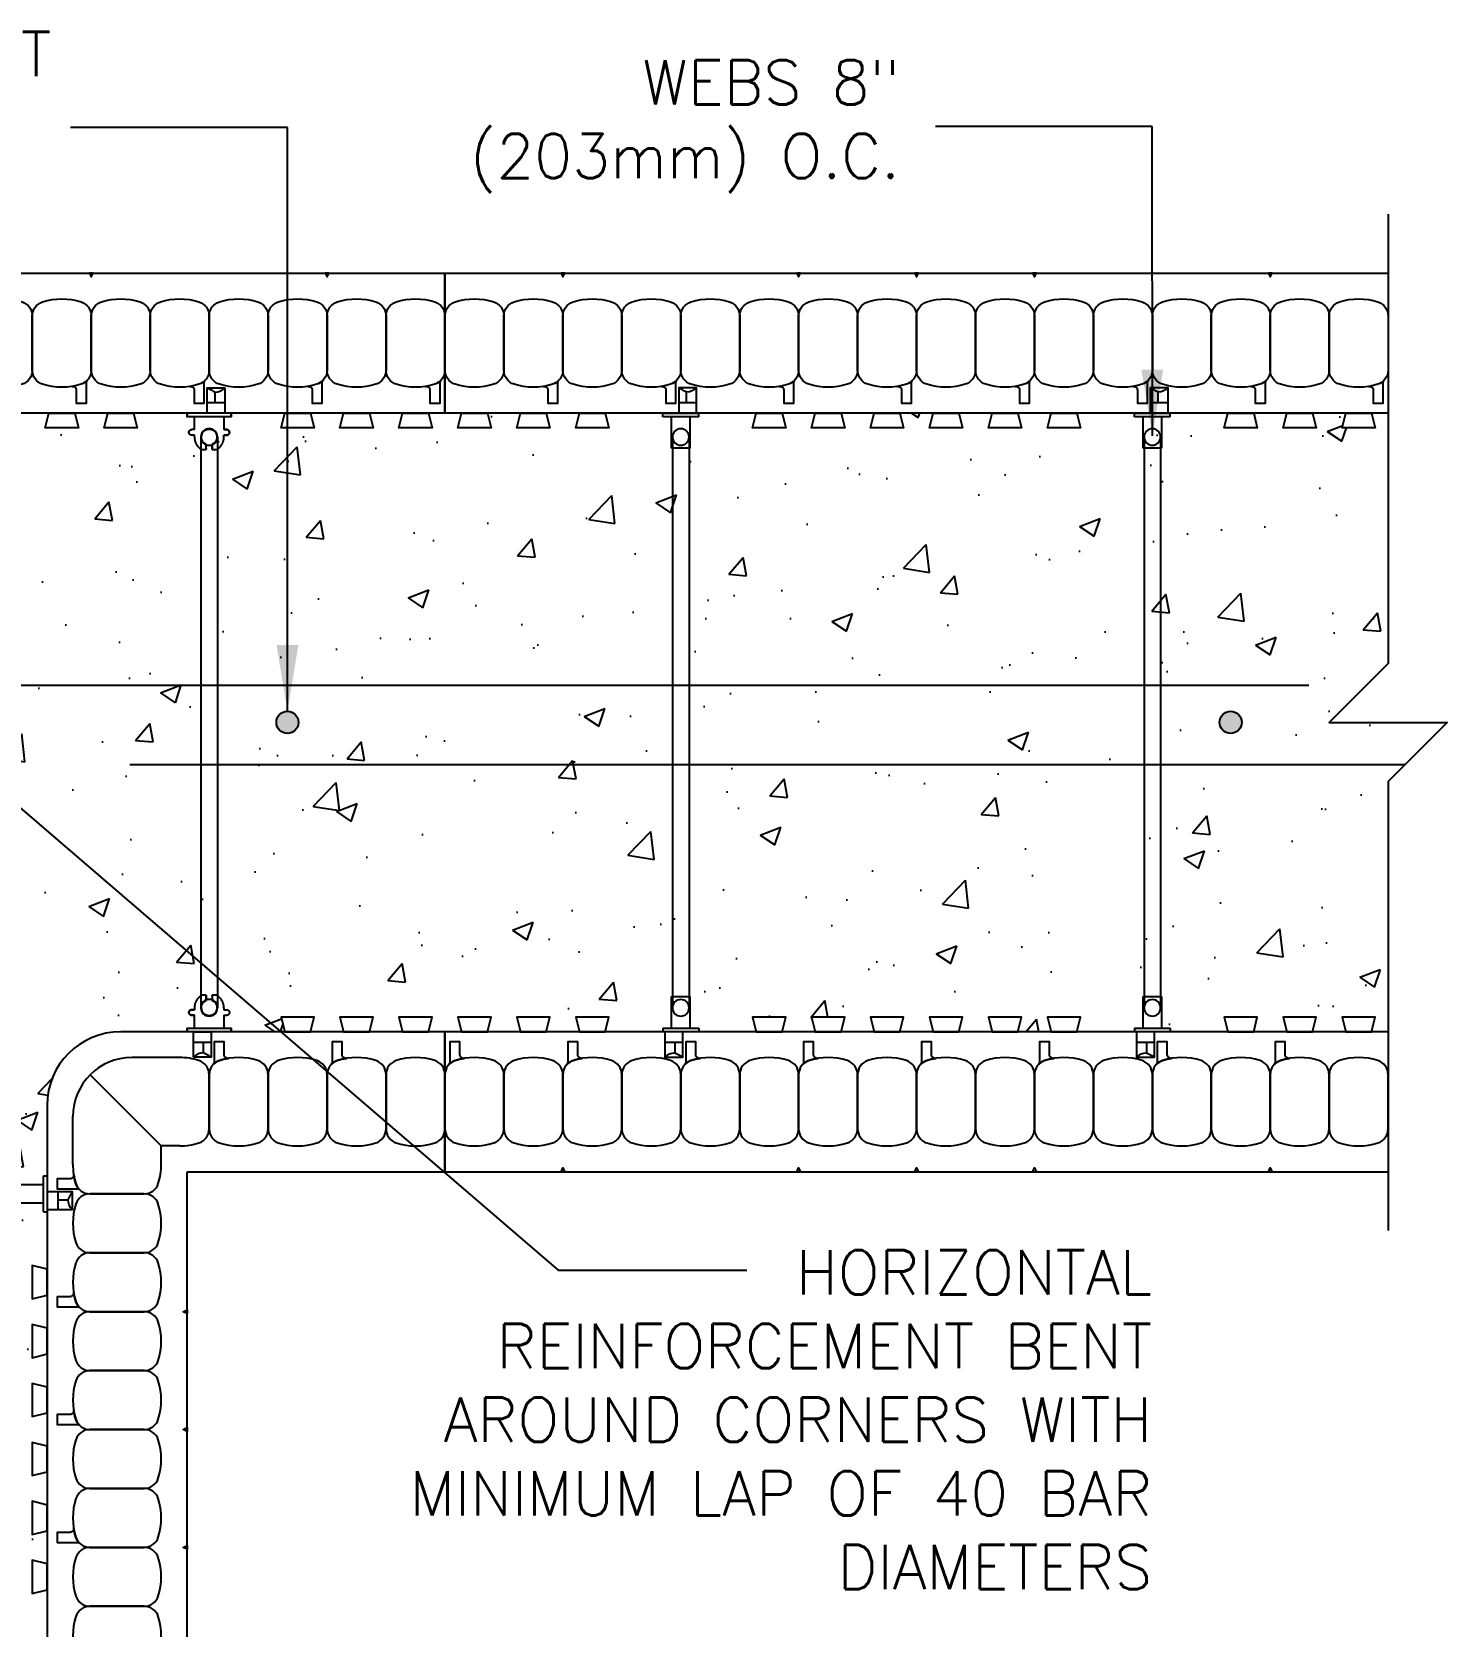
# Model space of a CAD drawing. Header units: inches. Extents: x 176.4 to 214, y 121.7 to 178.9.
# Drawn here: x 190.01 to 214.02, y 151.86 to 178.92 of the extents above; entities that cross this region are included whole.
import ezdxf

# ---------------------------------------------------------------- set-up
doc = ezdxf.new("R2010")
doc.units = ezdxf.units.IN
doc.header["$MEASUREMENT"] = 0
for name, color, linetype in [('HATCH', 12, 'Continuous'), ('line25', 2, 'Continuous'), ('LINE3', 3, 'Continuous'), ('LINE50', 5, 'Continuous'), ('LINE9', 9, 'Continuous'), ('TEXT', 4, 'Continuous')]:
    doc.layers.add(name, color=color, linetype=linetype)
doc.styles.add('DIM', font='romans.shx', dxfattribs={"width": 0.7})
doc.styles.add('ROMANS', font='romans.shx', dxfattribs={"height": 0.75})
doc.dimstyles.new('ext_12', dxfattribs={"dimscale": 12, "dimtxt": 0.09375, "dimasz": 0.09375, "dimexe": 0.09375, "dimexo": 0.0625, "dimgap": 0.0625, "dimtad": 1, "dimdec": 1, "dimzin": 3, "dimdsep": 46, "dimlunit": 4, "dimtxsty": 'DIM', "dimcen": 0.09, "dimdle": 0.09375, "dimclrt": 4, "dimadec": 0, "dimazin": 0, "dimtfac": 1, "dimtdec": 1, "dimtmove": 2, "dimatfit": 3, "dimfxl": 0, "dimfrac": 2, "dimtolj": 1, "dimtzin": 0, "dimarcsym": 0})

# ---------------------------------------------------------------- blocks, each defined once
blk = doc.blocks.new('WEB_CENTRE_TOP_10')
for p, q in [((-0.141, 9.688), (-0.141, 0)), ((0.141, 9.688), (0.141, 0))]:
    blk.add_line(p, q)
for centre in [(0, 9.688), (0, 0)]:
    blk.add_circle(centre, 0.141)
blk = doc.blocks.new('WEB_CENTRE_TOP')
for p, q in [((-0.140625, 9.688), (-0.140625, 0)), ((0.140625, 9.688), (0.140625, 0))]:
    blk.add_line(p, q)
for centre in [(0, 9.688), (0, 0)]:
    blk.add_circle(centre, 0.140625)
blk = doc.blocks.new('FSP')
for p, q in [((-0.156, 0.19, 0.274), (-0.156, -0.344, 0.274)), ((0.156, 0.19, 0.274), (-0.156, 0.19, 0.274)), ((0.156, -0.344, 0.274), (0.156, 0.19, 0.274)), ((0.305, -0.344, 0.274), (-0.305, -0.344, 0.274)), ((-0.305, -0.344, 0.274), (-0.305, -0.406, 0.274)), ((-0.305, -0.406, 0.274), (0.305, -0.406, 0.274)), ((0.305, -0.344, 0.274), (0.305, -0.406, 0.274))]:
    blk.add_line(p, q)
at = {"color": 12}
for p, q in [((-0.035, -0.587), (0.268, -0.587)), ((0.1, -0.587), (0.1, -0.762))]:
    blk.add_line(p, q, dxfattribs=at)
blk.add_lwpolyline([(-0.035, -0.406), (0.268, -0.406), (0.268, -0.837), (-0.035, -0.837)], close=True)
for centre, radius, start, end in [((0.723, -2.047), 1.428, 115.8466, 122.064), ((0.089, -1.011), 0.25, 44.3101, 87.3922)]:
    blk.add_arc(centre, radius, start, end, dxfattribs=at)
blk = doc.blocks.new('FS')
for p, q in [((-0.344, 0.375), (-0.344, -0.375)), ((-0.125, -0.25), (-0.344, -0.25))]:
    blk.add_line(p, q)
at = {"color": 12}
blk.add_line((-0.587, -0.035), (-0.587, 0.268), dxfattribs=at)
blk.add_lwpolyline([(-0.837, 0.268), (-0.406, 0.268), (-0.406, -0.035), (-0.837, -0.035)], close=True)
for centre, radius, start, end in [((-1.011, 0.089), 0.25, 2.6078, 45.6899), ((-2.047, 0.723), 1.428, 327.936, 334.1534)]:
    blk.add_arc(centre, radius, start, end, dxfattribs=at)
for points, degree in [([(-0.399, 0.375), (-0.401, 0.375), (-0.404, 0.375), (-0.406, 0.375)], 3), ([(-0.344, 0.375), (-0.344, 0.375), (-0.355, 0.375), (-0.385, 0.375), (-0.399, 0.375)], 3), ([(-0.125, 0.25), (-0.125, 0.297)], 1), ([(-0.125, 0.297), (-0.125, 0.25)], 1), ([(-0.078, 0.343), (-0.078, 0.343), (-0.079, 0.343), (-0.079, 0.343)], 3), ([(-0.077, 0.343), (-0.077, 0.343), (-0.077, 0.343), (-0.078, 0.343)], 3), ([(-0.031, 0.297), (-0.031, 0.25)], 1), ([(-0.031, 0.25), (-0.031, 0.297)], 1), ([(-0.344, 0.25), (-0.125, 0.25)], 1), ([(0.126, 0.049), (0.115, 0.077), (0.071, 0.128), (-0.027, 0.144), (-0.113, 0.093), (-0.146, 0), (-0.113, -0.093), (-0.027, -0.144), (0.071, -0.128), (0.115, -0.077), (0.126, -0.049)], 3), ([(0, 0.25), (-0.031, 0.25)], 1), ([(0, 0.25), (0, 0.25)], 1), ([(0, 0.25), (0, 0.25)], 1), ([(0, 0.25), (0, 0.25)], 1), ([(0, 0.25), (0, 0.25)], 1), ([(0, 0.25), (0, 0.25)], 1), ([(0, 0.25), (0, 0.25)], 1), ([(0, 0.25), (0, 0.25)], 1), ([(0, 0.25), (0, 0.25)], 1), ([(0, 0.25), (0, 0.25)], 1), ([(0, 0.25), (0, 0.25)], 1), ([(0, 0.25), (0, 0.25)], 1), ([(0.126, 0.049), (0.126, 0.049)], 1), ([(0.126, 0.049), (0.126, 0.049)], 1), ([(0.126, 0.049), (0.126, 0.049)], 1), ([(0.126, 0.049), (0.126, 0.049)], 1), ([(0.198, 0.049), (0.174, 0.049), (0.15, 0.049), (0.126, 0.049)], 3), ([(0.126, 0.049), (0.198, 0.049)], 1), ([(0.213, 0.052), (0.208, 0.05), (0.203, 0.049), (0.198, 0.049)], 3), ([(0.198, 0.049), (0.198, 0.049)], 1), ([(0.198, 0.049), (0.198, 0.049)], 1), ([(0.198, 0.049), (0.198, 0.049)], 1), ([(0.198, 0.049), (0.198, 0.049)], 1), ([(0.198, 0.049), (0.198, 0.049)], 1), ([(0.198, 0.049), (0.198, 0.049)], 1), ([(0.198, 0.049), (0.198, 0.049)], 1), ([(0.198, 0.049), (0.198, 0.049)], 1), ([(0.213, 0.131), (0.213, 0.131)], 1), ([(0.213, 0.131), (0.213, 0.131)], 1), ([(0.213, 0.131), (0.213, 0.131)], 1), ([(0.213, 0.131), (0.213, 0.131)], 1), ([(0.213, 0.052), (0.213, 0.131)], 1), ([(-0.125, -0.25), (-0.125, -0.297)], 1), ([(-0.031, -0.25), (-0.031, -0.297)], 1), ([(0, -0.25), (-0.031, -0.25)], 1), ([(0, -0.25), (0, -0.25)], 1), ([(0, -0.25), (0, -0.25)], 1), ([(0, -0.25), (0, -0.25)], 1), ([(0, -0.25), (0, -0.25)], 1), ([(0, -0.25), (0, -0.25)], 1), ([(0, -0.25), (0, -0.25)], 1), ([(0, -0.25), (0, -0.25)], 1), ([(0, -0.25), (0, -0.25)], 1), ([(0, -0.25), (0, -0.25)], 1), ([(0, -0.25), (0, -0.25)], 1), ([(0, -0.25), (0, -0.25)], 1), ([(0, -0.25), (0, -0.25)], 1), ([(0, -0.25), (0, -0.25)], 1), ([(0, -0.25), (0, -0.25)], 1), ([(0, -0.25), (0, -0.25)], 1), ([(0, -0.25), (0, -0.25)], 1), ([(0, -0.25), (0, -0.25)], 1), ([(0, -0.25), (0, -0.25)], 1), ([(0, -0.25), (0, -0.25)], 1), ([(0, -0.25), (0, -0.25)], 1), ([(0, -0.25), (0, -0.25)], 1), ([(0, -0.25), (0, -0.25)], 1), ([(0, -0.25), (0, -0.25)], 1), ([(0, -0.25), (0, -0.25)], 1), ([(0.126, -0.049), (0.126, -0.049)], 1), ([(0.126, -0.049), (0.126, -0.049)], 1), ([(0.126, -0.049), (0.126, -0.049)], 1), ([(0.126, -0.049), (0.126, -0.049)], 1), ([(0.126, -0.049), (0.126, -0.049)], 1), ([(0.126, -0.049), (0.126, -0.049)], 1), ([(0.126, -0.049), (0.126, -0.049)], 1), ([(0.126, -0.049), (0.126, -0.049)], 1), ([(0.126, -0.049), (0.126, -0.049)], 1), ([(0.126, -0.049), (0.126, -0.049)], 1), ([(0.198, -0.049), (0.126, -0.049)], 1), ([(0.198, -0.049), (0.198, -0.049)], 1), ([(0.198, -0.049), (0.203, -0.049), (0.208, -0.05), (0.213, -0.052)], 3), ([(0.198, -0.049), (0.198, -0.049)], 1), ([(0.198, -0.049), (0.198, -0.049)], 1), ([(0.198, -0.049), (0.198, -0.049)], 1), ([(0.213, -0.131), (0.213, -0.052)], 1), ([(0.213, -0.131), (0.213, -0.131)], 1), ([(0.213, -0.131), (0.213, -0.131)], 1), ([(0.213, -0.131), (0.213, -0.131)], 1), ([(0.213, -0.131), (0.213, -0.131)], 1), ([(-0.406, -0.375), (-0.404, -0.375), (-0.401, -0.375), (-0.399, -0.375)], 3), ([(-0.399, -0.375), (-0.385, -0.375), (-0.355, -0.375), (-0.344, -0.375), (-0.344, -0.375)], 3), ([(-0.079, -0.343), (-0.079, -0.343), (-0.078, -0.343), (-0.078, -0.343)], 3), ([(-0.078, -0.343), (-0.077, -0.343), (-0.077, -0.343), (-0.077, -0.343)], 3)]:
    blk.add_open_spline(points, degree=degree)
for points, weights in [([(-0.406, 0.375), (-0.402, 0.375), (-0.399, 0.375)], [0.950305488115, 0.972587069138, 1]), ([(-0.079, 0.343), (-0.125, 0.343), (-0.125, 0.297)], [1, 0.70710678, 1]), ([(-0.125, 0.297), (-0.125, 0.317), (-0.098, 0.343), (-0.079, 0.343)], [1, 0.85355339, 0.85355339, 1]), ([(-0.031, 0.297), (-0.031, 0.343), (-0.077, 0.343)], [1, 0.70710678, 1]), ([(-0.077, 0.343), (-0.058, 0.343), (-0.031, 0.317), (-0.031, 0.297)], [1, 0.85355339, 0.85355339, 1]), ([(0.213, 0.131), (0.14, 0.25), (0, 0.25)], [0.864651574428, 0.794674169686, 0.958404415195]), ([(0.198, 0.049), (0.206, 0.049), (0.213, 0.052)], [1, 0.89208144177, 0.836150253337]), ([(0, -0.25), (0.14, -0.25), (0.213, -0.131)], [0.958404415409, 0.794674173519, 0.864651571113]), ([(0.213, -0.052), (0.206, -0.049), (0.198, -0.049)], [0.83615024178, 0.892081430621, 1]), ([(-0.399, -0.375), (-0.402, -0.375), (-0.406, -0.375)], [1, 0.972587069138, 0.950305488115]), ([(-0.079, -0.343), (-0.098, -0.343), (-0.125, -0.317), (-0.125, -0.297)], [1, 0.85355339, 0.85355339, 1]), ([(-0.078, -0.343), (-0.079, -0.343), (-0.079, -0.343)], [1, 0.70710678, 1]), ([(-0.031, -0.297), (-0.031, -0.317), (-0.058, -0.343), (-0.077, -0.343)], [1, 0.85355339, 0.85355339, 1])]:
    blk.add_rational_spline(points, weights, degree=2)
for points, weights, knots in [([(-0.399, 0.375), (-0.376, 0.375), (-0.36, 0.375), (-0.344, 0.375), (-0.344, 0.375)], [0.868718859319, 0.861102739573, 1, 0.861102742958, 0.868718858948], [0, 0, 0, 0.5, 0.5, 1, 1, 1]), ([(0.126, -0.049), (0.066, -0.203), (-0.073, -0.113), (-0.249, 0), (-0.073, 0.113), (0.066, 0.203), (0.126, 0.049)], [0.899508922286, 0.599718215298, 1, 0.54226024, 1, 0.599718224335, 0.899508908749], [0, 0, 0, 0.318112, 0.318112, 0.681888, 0.681888, 1, 1, 1]), ([(-0.344, -0.375), (-0.344, -0.375), (-0.36, -0.375), (-0.376, -0.375), (-0.399, -0.375)], [0.868718858569, 0.861102746415, 1, 0.861102734288, 0.868718859898], [0, 0, 0, 0.5, 0.5, 1, 1, 1])]:
    blk.add_rational_spline(points, weights, degree=2, knots=knots)
blk.add_open_spline([(-0.587, 0.1), (-0.762, 0.1)], degree=1, dxfattribs=at)

msp = doc.modelspace()

# ---------------------------------------------------------------- hatches: boundary and pattern name
at = {"layer": 'HATCH'}
h = msp.add_hatch(dxfattribs=at)
h.set_pattern_fill('AR-CONC', color=256, scale=0.5, style=0)
h.set_pattern_definition([(50, (3.179, -34.923), (3.5863, -0.31376), [0.375, -4.125]), (355, (3.179, -34.923), (-0.693757, 3.76096), [0.3, -3.3]), (100.4514, (3.478, -34.949), (2.892547, 3.447198), [0.3187, -3.50571]), (46.1842, (3.179, -33.923), (5.336205, -0.827595), [0.5625, -6.1875]), (96.6356, (3.6237, -33.992), (4.67331, 4.87059), [0.47805, -5.258565]), (351.1842, (3.179, -33.923), (4.67331, 4.87059), [0.45, -4.95]), (21, (3.679, -34.173), (2.984535, -2.013094), [0.375, -4.125]), (326, (3.679, -34.173), (1.216577, 3.62575), [0.3, -3.3]), (71.4514, (3.9278, -34.3408), (4.201113, 1.612652), [0.3187, -3.50571]), (37.5, (3.179, -34.923), (0.060799, 1.664469), [0, -3.26, 0, -3.35, 0, -3.3125]), (7.5, (3.179, -34.923), (1.315348, 1.972059), [0, -1.91, 0, -3.185, 0, -1.2625]), (327.5, (2.064, -34.923), (2.669112, -0.1127744), [0, -1.25, 0, -3.9, 0, -5.175]), (317.5, (1.564, -34.923), (2.91593, 0.500525), [0, -1.625, 0, -2.59, 0, -3.675])])
h.paths.add_polyline_path([(213.021, 172.451), (212.74, 172.451), (212.802, 172.201), (212.24, 172.201), (212.302, 172.451), (211.74, 172.451), (211.802, 172.201), (211.24, 172.201), (211.302, 172.451), (210.74, 172.451), (210.802, 172.201), (210.24, 172.201), (210.302, 172.451), (207.74, 172.451), (207.802, 172.201), (207.24, 172.201), (207.302, 172.451), (206.74, 172.451), (206.802, 172.201), (206.24, 172.201), (206.302, 172.451), (205.74, 172.451), (205.802, 172.201), (205.24, 172.201), (205.302, 172.451), (204.74, 172.451), (204.802, 172.201), (204.24, 172.201), (204.302, 172.451), (203.74, 172.451), (203.802, 172.201), (203.24, 172.201), (203.302, 172.451), (202.74, 172.451), (202.802, 172.201), (202.24, 172.201), (202.302, 172.451), (199.74, 172.451), (199.802, 172.201), (199.24, 172.201), (199.302, 172.451), (198.74, 172.451), (198.802, 172.201), (198.24, 172.201), (198.302, 172.451), (197.74, 172.451), (197.802, 172.201), (197.24, 172.201), (197.302, 172.451), (197.021, 172.451), (196.74, 172.451), (196.802, 172.201), (196.24, 172.201), (196.302, 172.451), (195.74, 172.451), (195.802, 172.201), (195.24, 172.201), (195.302, 172.451), (194.74, 172.451), (194.802, 172.201), (194.24, 172.201), (194.302, 172.451), (191.74, 172.451), (191.802, 172.201), (191.24, 172.201), (191.302, 172.451), (190.74, 172.451), (190.802, 172.201), (190.24, 172.201), (190.302, 172.451), (189.74, 172.451), (189.802, 172.201), (189.24, 172.201), (189.302, 172.451), (188.74, 172.451), (188.802, 172.201), (188.24, 172.201), (188.302, 172.451), (187.74, 172.451), (187.802, 172.201), (187.24, 172.201), (187.302, 172.451), (186.74, 172.451), (186.802, 172.201), (186.24, 172.201), (186.302, 172.451), (183.74, 172.451), (183.802, 172.201), (183.24, 172.201), (183.302, 172.451), (182.74, 172.451), (182.802, 172.201), (182.24, 172.201), (182.302, 172.451), (181.74, 172.451), (181.802, 172.201), (181.24, 172.201), (181.302, 172.451), (180.521, 172.451, 0.414214), (179.771, 171.701), (179.771, 170.92), (180.021, 170.983), (180.021, 170.42), (179.771, 170.483), (179.771, 169.92), (180.021, 169.983), (180.021, 169.42), (179.771, 169.483), (179.771, 168.92), (180.021, 168.983), (180.021, 168.42), (179.771, 168.483), (179.771, 165.92), (180.021, 165.983), (180.021, 165.42), (179.771, 165.483), (179.771, 164.92), (180.021, 164.983), (180.021, 164.42), (179.771, 164.483), (179.771, 163.92), (180.021, 163.983), (180.021, 163.42), (179.771, 163.483), (179.771, 162.92), (180.021, 162.983), (180.021, 162.42), (179.771, 162.483), (179.771, 161.92), (180.021, 161.983), (180.021, 161.42), (179.771, 161.483), (179.771, 160.92), (180.021, 160.983), (180.021, 160.42), (179.771, 160.483), (179.771, 157.92), (180.021, 157.983), (180.021, 157.42), (179.771, 157.483), (179.771, 156.92), (180.021, 156.983), (180.021, 156.42), (179.771, 156.483), (179.771, 155.92), (180.021, 155.983), (180.021, 155.42), (179.771, 155.483), (179.771, 154.92), (180.021, 154.983), (180.021, 154.42), (179.771, 154.483), (179.771, 153.92), (180.021, 153.983), (180.021, 153.42), (179.771, 153.483), (179.771, 152.92), (180.021, 152.983), (180.021, 152.42), (179.771, 152.483), (179.771, 149.92), (180.021, 149.983), (180.021, 149.42), (179.771, 149.483), (179.771, 148.92), (180.021, 148.983), (180.021, 148.42), (179.771, 148.483), (179.771, 147.92), (180.021, 147.983), (180.021, 147.42), (179.771, 147.483), (179.771, 146.92), (180.021, 146.983), (180.021, 146.42), (179.771, 146.483), (179.771, 145.92), (180.021, 145.983), (180.021, 145.42), (179.771, 145.483), (179.771, 144.92), (180.021, 144.983), (180.021, 144.42), (179.771, 144.483), (179.771, 141.92), (180.021, 141.983), (180.021, 141.42), (179.771, 141.483), (179.771, 140.92), (180.021, 140.983), (180.021, 140.42), (179.771, 140.483), (179.771, 139.92), (180.021, 139.983), (180.021, 139.42), (179.771, 139.483), (179.771, 139.201), (179.771, 138.92), (180.021, 138.983), (180.021, 138.42), (179.771, 138.483), (179.771, 137.92), (180.021, 137.983), (180.021, 137.42), (179.771, 137.483), (179.771, 136.92), (180.021, 136.983), (180.021, 136.42), (179.771, 136.483), (179.771, 133.92), (180.021, 133.983), (180.021, 133.42), (179.771, 133.483), (179.771, 132.92), (180.021, 132.983), (180.021, 132.42), (179.771, 132.483), (179.771, 131.92), (180.021, 131.983), (180.021, 131.42), (179.771, 131.483), (179.771, 131.201), (190.271, 131.201), (190.271, 131.483), (190.021, 131.42), (190.021, 131.983), (190.271, 131.92), (190.271, 132.483), (190.021, 132.42), (190.021, 132.983), (190.271, 132.92), (190.271, 133.483), (190.021, 133.42), (190.021, 133.983), (190.271, 133.92), (190.271, 136.483), (190.021, 136.42), (190.021, 136.983), (190.271, 136.92), (190.271, 137.483), (190.021, 137.42), (190.021, 137.983), (190.271, 137.92), (190.271, 138.483), (190.021, 138.42), (190.021, 138.983), (190.271, 138.92), (190.271, 139.201), (190.271, 139.483), (190.021, 139.42), (190.021, 139.983), (190.271, 139.92), (190.271, 140.483), (190.021, 140.42), (190.021, 140.983), (190.271, 140.92), (190.271, 141.483), (190.021, 141.42), (190.021, 141.983), (190.271, 141.92), (190.271, 144.483), (190.021, 144.42), (190.021, 144.983), (190.271, 144.92), (190.271, 145.483), (190.021, 145.42), (190.021, 145.983), (190.271, 145.92), (190.271, 146.483), (190.021, 146.42), (190.021, 146.983), (190.271, 146.92), (190.271, 147.483), (190.021, 147.42), (190.021, 147.983), (190.271, 147.92), (190.271, 148.483), (190.021, 148.42), (190.021, 148.983), (190.271, 148.92), (190.271, 149.483), (190.021, 149.42), (190.021, 149.983), (190.271, 149.92), (190.271, 152.483), (190.021, 152.42), (190.021, 152.983), (190.271, 152.92), (190.271, 153.483), (190.021, 153.42), (190.021, 153.983), (190.271, 153.92), (190.271, 154.483), (190.021, 154.42), (190.021, 154.983), (190.271, 154.92), (190.271, 155.483), (190.021, 155.42), (190.021, 155.983), (190.271, 155.92), (190.271, 156.483), (190.021, 156.42), (190.021, 156.983), (190.271, 156.92), (190.271, 157.483), (190.021, 157.42), (190.021, 157.983), (190.271, 157.92), (190.271, 160.701, -0.414214), (191.521, 161.951), (194.302, 161.951), (194.24, 162.201), (194.802, 162.201), (194.74, 161.951), (195.302, 161.951), (195.24, 162.201), (195.802, 162.201), (195.74, 161.951), (196.302, 161.951), (196.24, 162.201), (196.802, 162.201), (196.74, 161.951), (197.021, 161.951), (197.302, 161.951), (197.24, 162.201), (197.802, 162.201), (197.74, 161.951), (198.302, 161.951), (198.24, 162.201), (198.802, 162.201), (198.74, 161.951), (199.302, 161.951), (199.24, 162.201), (199.802, 162.201), (199.74, 161.951), (202.302, 161.951), (202.24, 162.201), (202.802, 162.201), (202.74, 161.951), (203.302, 161.951), (203.24, 162.201), (203.802, 162.201), (203.74, 161.951), (204.302, 161.951), (204.24, 162.201), (204.802, 162.201), (204.74, 161.951), (205.302, 161.951), (205.24, 162.201), (205.802, 162.201), (205.74, 161.951), (206.302, 161.951), (206.24, 162.201), (206.802, 162.201), (206.74, 161.951), (207.302, 161.951), (207.24, 162.201), (207.802, 162.201), (207.74, 161.951), (210.302, 161.951), (210.24, 162.201), (210.802, 162.201), (210.74, 161.951), (211.302, 161.951), (211.24, 162.201), (211.802, 162.201), (211.74, 161.951), (212.302, 161.951), (212.24, 162.201), (212.802, 162.201), (212.74, 161.951), (213.021, 161.951)])
at = {"layer": 'LINE3'}
for points in [[(194.537, 167.202, 1), (194.162, 167.202, 1)], [(210.537, 167.202, 1), (210.162, 167.202, 1)]]:
    msp.add_hatch(color=256, dxfattribs=at).paths.add_polyline_path(points)

# ---------------------------------------------------------------- linework, layer by layer
at = {"layer": 'line25'}
for p, q in [((197.021, 172.451), (180.521, 172.451)), ((213.021, 172.451), (197.021, 172.451)), ((197.021, 161.951), (191.521, 161.951)), ((213.021, 161.951), (197.021, 161.951)), ((190.271, 160.701), (190.271, 139.201))]:
    msp.add_line(p, q, dxfattribs=at)
for points in [[(190.74, 172.451), (190.802, 172.201), (190.24, 172.201), (190.302, 172.451)], [(191.74, 172.451), (191.802, 172.201), (191.24, 172.201), (191.302, 172.451)], [(194.74, 172.451), (194.802, 172.201), (194.24, 172.201), (194.302, 172.451)], [(195.74, 172.451), (195.802, 172.201), (195.24, 172.201), (195.302, 172.451)], [(196.74, 172.451), (196.802, 172.201), (196.24, 172.201), (196.302, 172.451)], [(197.74, 172.451), (197.802, 172.201), (197.24, 172.201), (197.302, 172.451)], [(198.74, 172.451), (198.802, 172.201), (198.24, 172.201), (198.302, 172.451)], [(199.74, 172.451), (199.802, 172.201), (199.24, 172.201), (199.302, 172.451)], [(202.74, 172.451), (202.802, 172.201), (202.24, 172.201), (202.302, 172.451)], [(203.74, 172.451), (203.802, 172.201), (203.24, 172.201), (203.302, 172.451)], [(204.74, 172.451), (204.802, 172.201), (204.24, 172.201), (204.302, 172.451)], [(205.74, 172.451), (205.802, 172.201), (205.24, 172.201), (205.302, 172.451)], [(206.74, 172.451), (206.802, 172.201), (206.24, 172.201), (206.302, 172.451)], [(207.74, 172.451), (207.802, 172.201), (207.24, 172.201), (207.302, 172.451)], [(210.74, 172.451), (210.802, 172.201), (210.24, 172.201), (210.302, 172.451)], [(211.74, 172.451), (211.802, 172.201), (211.24, 172.201), (211.302, 172.451)], [(212.74, 172.451), (212.802, 172.201), (212.24, 172.201), (212.302, 172.451)], [(194.74, 161.951), (194.802, 162.201), (194.24, 162.201), (194.302, 161.951)], [(195.74, 161.951), (195.802, 162.201), (195.24, 162.201), (195.302, 161.951)], [(196.74, 161.951), (196.802, 162.201), (196.24, 162.201), (196.302, 161.951)], [(197.74, 161.951), (197.802, 162.201), (197.24, 162.201), (197.302, 161.951)], [(198.74, 161.951), (198.802, 162.201), (198.24, 162.201), (198.302, 161.951)], [(199.74, 161.951), (199.802, 162.201), (199.24, 162.201), (199.302, 161.951)], [(202.74, 161.951), (202.802, 162.201), (202.24, 162.201), (202.302, 161.951)], [(203.74, 161.951), (203.802, 162.201), (203.24, 162.201), (203.302, 161.951)], [(204.74, 161.951), (204.802, 162.201), (204.24, 162.201), (204.302, 161.951)], [(205.74, 161.951), (205.802, 162.201), (205.24, 162.201), (205.302, 161.951)], [(206.74, 161.951), (206.802, 162.201), (206.24, 162.201), (206.302, 161.951)], [(207.74, 161.951), (207.802, 162.201), (207.24, 162.201), (207.302, 161.951)], [(210.74, 161.951), (210.802, 162.201), (210.24, 162.201), (210.302, 161.951)], [(211.74, 161.951), (211.802, 162.201), (211.24, 162.201), (211.302, 161.951)], [(212.74, 161.951), (212.802, 162.201), (212.24, 162.201), (212.302, 161.951)], [(190.271, 157.92), (190.021, 157.983), (190.021, 157.42), (190.271, 157.483)], [(190.271, 156.92), (190.021, 156.983), (190.021, 156.42), (190.271, 156.483)], [(190.271, 155.92), (190.021, 155.983), (190.021, 155.42), (190.271, 155.483)], [(190.271, 154.92), (190.021, 154.983), (190.021, 154.42), (190.271, 154.483)], [(190.271, 153.92), (190.021, 153.983), (190.021, 153.42), (190.271, 153.483)], [(190.271, 152.92), (190.021, 152.983), (190.021, 152.42), (190.271, 152.483)]]:
    msp.add_lwpolyline(points, close=True, dxfattribs=at)
msp.add_arc((191.521, 160.701), 1.25, 90, 180, dxfattribs=at)
at = {"layer": 'LINE3'}
msp.add_line((213.303, 166.484), (191.673, 166.484), dxfattribs=at)
msp.add_lwpolyline([(211.673, 167.826), (187.398, 167.826, 0.414214), (184.398, 164.826), (184.398, 139.576)], format="xyb", dxfattribs=at)
for centre in [(194.349, 167.202), (210.349, 167.202)]:
    msp.add_circle(centre, 0.188, dxfattribs=at)
at = {"layer": 'LINE50'}
for p, q in [((177.396, 174.826), (197.021, 174.826)), ((197.021, 174.826), (197.021, 172.451)), ((197.021, 172.451), (197.021, 174.826)), ((197.021, 174.826), (213.021, 174.826)), ((197.021, 159.576), (197.021, 161.951)), ((197.021, 161.951), (197.021, 159.576)), ((192.646, 159.576), (197.021, 159.576)), ((192.646, 139.201), (192.646, 159.576)), ((197.021, 159.576), (213.021, 159.576))]:
    msp.add_line(p, q, dxfattribs=at)
at = {"layer": 'LINE9'}
for p, q in [((192.521, 161.514), (191.709, 161.514)), ((192.209, 160.014), (191.002, 161.221)), ((190.709, 159.701), (190.709, 160.514)), ((192.209, 159.701), (192.209, 160.014)), ((192.521, 160.014), (192.209, 160.014))]:
    msp.add_line(p, q, dxfattribs=at)
msp.add_lwpolyline([(213.021, 175.826), (213.021, 168.201), (212.021, 167.201), (214.021, 167.201), (213.021, 166.201), (213.021, 158.576)], dxfattribs=at)
for points in [[(190.99, 174.826), (191.021, 174.762), (191.053, 174.826)], [(194.99, 174.826), (195.021, 174.762), (195.053, 174.826)], [(198.99, 174.826), (199.021, 174.762), (199.053, 174.826)], [(202.99, 174.826), (203.021, 174.762), (203.053, 174.826)], [(204.99, 174.826), (205.021, 174.762), (205.053, 174.826)], [(206.99, 174.826), (207.021, 174.762), (207.053, 174.826)], [(210.99, 174.826), (211.021, 174.762), (211.053, 174.826)], [(198.99, 159.576), (199.021, 159.641), (199.053, 159.576)], [(202.99, 159.576), (203.021, 159.641), (203.053, 159.576)], [(204.99, 159.576), (205.021, 159.641), (205.053, 159.576)], [(206.99, 159.576), (207.021, 159.641), (207.053, 159.576)], [(210.99, 159.576), (211.021, 159.641), (211.053, 159.576)], [(192.646, 157.17), (192.582, 157.201), (192.646, 157.233)], [(192.646, 155.17), (192.582, 155.201), (192.646, 155.233)], [(192.646, 153.17), (192.582, 153.201), (192.646, 153.233)]]:
    msp.add_lwpolyline(points, close=True, dxfattribs=at)
for points in [[(189.848, 172.94, -0.157671), (189.194, 172.94, -0.325305), (189.021, 173.178), (189.021, 174.099, -0.325305), (189.194, 174.337, -0.157671), (189.848, 174.337, -0.325305), (190.021, 174.099), (190.021, 173.178, -0.325305)], [(190.848, 172.94, -0.157671), (190.194, 172.94, -0.325305), (190.021, 173.178), (190.021, 174.099, -0.325305), (190.194, 174.337, -0.157671), (190.848, 174.337, -0.325305), (191.021, 174.099), (191.021, 173.178, -0.325305)], [(191.848, 172.94, -0.157671), (191.194, 172.94, -0.325305), (191.021, 173.178), (191.021, 174.099, -0.325305), (191.194, 174.337, -0.157671), (191.848, 174.337, -0.325305), (192.021, 174.099), (192.021, 173.178, -0.325305)], [(192.848, 172.94, -0.157671), (192.194, 172.94, -0.325305), (192.021, 173.178), (192.021, 174.099, -0.325305), (192.194, 174.337, -0.157671), (192.848, 174.337, -0.325305), (193.021, 174.099), (193.021, 173.178, -0.325305)], [(193.848, 172.94, -0.157671), (193.194, 172.94, -0.325305), (193.021, 173.178), (193.021, 174.099, -0.325305), (193.194, 174.337, -0.157671), (193.848, 174.337, -0.325305), (194.021, 174.099), (194.021, 173.178, -0.325305)], [(194.848, 172.94, -0.157671), (194.194, 172.94, -0.325305), (194.021, 173.178), (194.021, 174.099, -0.325305), (194.194, 174.337, -0.157671), (194.848, 174.337, -0.325305), (195.021, 174.099), (195.021, 173.178, -0.325305)], [(195.848, 172.94, -0.157671), (195.194, 172.94, -0.325305), (195.021, 173.178), (195.021, 174.099, -0.325305), (195.194, 174.337, -0.157671), (195.848, 174.337, -0.325305), (196.021, 174.099), (196.021, 173.178, -0.325305)], [(196.848, 172.94, -0.157671), (196.194, 172.94, -0.325305), (196.021, 173.178), (196.021, 174.099, -0.325305), (196.194, 174.337, -0.157671), (196.848, 174.337, -0.325305), (197.021, 174.099), (197.021, 173.178, -0.325305)], [(197.848, 172.94, -0.157671), (197.194, 172.94, -0.325305), (197.021, 173.178), (197.021, 174.099, -0.325305), (197.194, 174.337, -0.157671), (197.848, 174.337, -0.325305), (198.021, 174.099), (198.021, 173.178, -0.325305)], [(198.848, 172.94, -0.157671), (198.194, 172.94, -0.325305), (198.021, 173.178), (198.021, 174.099, -0.325305), (198.194, 174.337, -0.157671), (198.848, 174.337, -0.325305), (199.021, 174.099), (199.021, 173.178, -0.325305)], [(199.848, 172.94, -0.157671), (199.194, 172.94, -0.325305), (199.021, 173.178), (199.021, 174.099, -0.325305), (199.194, 174.337, -0.157671), (199.848, 174.337, -0.325305), (200.021, 174.099), (200.021, 173.178, -0.325305)], [(200.848, 172.94, -0.157671), (200.194, 172.94, -0.325305), (200.021, 173.178), (200.021, 174.099, -0.325305), (200.194, 174.337, -0.157671), (200.848, 174.337, -0.325305), (201.021, 174.099), (201.021, 173.178, -0.325305)], [(201.848, 172.94, -0.157671), (201.194, 172.94, -0.325305), (201.021, 173.178), (201.021, 174.099, -0.325305), (201.194, 174.337, -0.157671), (201.848, 174.337, -0.325305), (202.021, 174.099), (202.021, 173.178, -0.325305)], [(202.848, 172.94, -0.157671), (202.194, 172.94, -0.325305), (202.021, 173.178), (202.021, 174.099, -0.325305), (202.194, 174.337, -0.157671), (202.848, 174.337, -0.325305), (203.021, 174.099), (203.021, 173.178, -0.325305)], [(203.848, 172.94, -0.157671), (203.194, 172.94, -0.325305), (203.021, 173.178), (203.021, 174.099, -0.325305), (203.194, 174.337, -0.157671), (203.848, 174.337, -0.325305), (204.021, 174.099), (204.021, 173.178, -0.325305)], [(204.848, 172.94, -0.157671), (204.194, 172.94, -0.325305), (204.021, 173.178), (204.021, 174.099, -0.325305), (204.194, 174.337, -0.157671), (204.848, 174.337, -0.325305), (205.021, 174.099), (205.021, 173.178, -0.325305)], [(205.848, 172.94, -0.157671), (205.194, 172.94, -0.325305), (205.021, 173.178), (205.021, 174.099, -0.325305), (205.194, 174.337, -0.157671), (205.848, 174.337, -0.325305), (206.021, 174.099), (206.021, 173.178, -0.325305)], [(206.848, 172.94, -0.157671), (206.194, 172.94, -0.325305), (206.021, 173.178), (206.021, 174.099, -0.325305), (206.194, 174.337, -0.157671), (206.848, 174.337, -0.325305), (207.021, 174.099), (207.021, 173.178, -0.325305)], [(207.848, 172.94, -0.157671), (207.194, 172.94, -0.325305), (207.021, 173.178), (207.021, 174.099, -0.325305), (207.194, 174.337, -0.157671), (207.848, 174.337, -0.325305), (208.021, 174.099), (208.021, 173.178, -0.325305)], [(208.848, 172.94, -0.157671), (208.194, 172.94, -0.325305), (208.021, 173.178), (208.021, 174.099, -0.325305), (208.194, 174.337, -0.157671), (208.848, 174.337, -0.325305), (209.021, 174.099), (209.021, 173.178, -0.325305)], [(209.848, 172.94, -0.157671), (209.194, 172.94, -0.325305), (209.021, 173.178), (209.021, 174.099, -0.325305), (209.194, 174.337, -0.157671), (209.848, 174.337, -0.325305), (210.021, 174.099), (210.021, 173.178, -0.325305)], [(210.848, 172.94, -0.157671), (210.194, 172.94, -0.325305), (210.021, 173.178), (210.021, 174.099, -0.325305), (210.194, 174.337, -0.157671), (210.848, 174.337, -0.325305), (211.021, 174.099), (211.021, 173.178, -0.325305)], [(211.848, 172.94, -0.157671), (211.194, 172.94, -0.325305), (211.021, 173.178), (211.021, 174.099, -0.325305), (211.194, 174.337, -0.157671), (211.848, 174.337, -0.325305), (212.021, 174.099), (212.021, 173.178, -0.325305)], [(212.848, 172.94, -0.157671), (212.194, 172.94, -0.325305), (212.021, 173.178), (212.021, 174.099, -0.325305), (212.194, 174.337, -0.157671), (212.848, 174.337, -0.325305), (213.021, 174.099), (213.021, 173.178, -0.325305)], [(190.848, 172.94, -0.037267), (190.695, 172.903, -0.463036), (190.767, 172.841), (190.767, 172.62), (190.938, 172.62), (190.938, 172.966, -0.189002), (190.955, 173.008, -0.128407)], [(192.848, 172.94, -0.037267), (192.695, 172.903, -0.463036), (192.767, 172.841), (192.767, 172.62), (192.938, 172.62), (192.938, 172.966, -0.189002), (192.955, 173.008, -0.128407)], [(194.848, 172.94, -0.037267), (194.695, 172.903, -0.463036), (194.767, 172.841), (194.767, 172.62), (194.938, 172.62), (194.938, 172.966, -0.189002), (194.955, 173.008, -0.128407)], [(196.848, 172.94, -0.037267), (196.695, 172.903, -0.463036), (196.767, 172.841), (196.767, 172.62), (196.938, 172.62), (196.938, 172.966, -0.189002), (196.955, 173.008, -0.128407)], [(198.848, 172.94, -0.037267), (198.695, 172.903, -0.463036), (198.767, 172.841), (198.767, 172.62), (198.938, 172.62), (198.938, 172.966, -0.189002), (198.955, 173.008, -0.128407)], [(200.848, 172.94, -0.037267), (200.695, 172.903, -0.463036), (200.767, 172.841), (200.767, 172.62), (200.938, 172.62), (200.938, 172.966, -0.189002), (200.955, 173.008, -0.128407)], [(202.848, 172.94, -0.037267), (202.695, 172.903, -0.463036), (202.767, 172.841), (202.767, 172.62), (202.938, 172.62), (202.938, 172.966, -0.189002), (202.955, 173.008, -0.128407)], [(204.848, 172.94, -0.037267), (204.695, 172.903, -0.463036), (204.767, 172.841), (204.767, 172.62), (204.938, 172.62), (204.938, 172.966, -0.189002), (204.955, 173.008, -0.128407)], [(206.848, 172.94, -0.037267), (206.695, 172.903, -0.463036), (206.767, 172.841), (206.767, 172.62), (206.938, 172.62), (206.938, 172.966, -0.189002), (206.955, 173.008, -0.128407)], [(208.848, 172.94, -0.037267), (208.695, 172.903, -0.463036), (208.767, 172.841), (208.767, 172.62), (208.938, 172.62), (208.938, 172.966, -0.189002), (208.955, 173.008, -0.128407)], [(210.848, 172.94, -0.037267), (210.695, 172.903, -0.463036), (210.767, 172.841), (210.767, 172.62), (210.938, 172.62), (210.938, 172.966, -0.189002), (210.955, 173.008, -0.128407)], [(212.848, 172.94, -0.037267), (212.695, 172.903, -0.463036), (212.767, 172.841), (212.767, 172.62), (212.938, 172.62), (212.938, 172.966, -0.189002), (212.955, 173.008, -0.128407)], [(193.194, 161.462, -0.037267), (193.348, 161.5, -0.463036), (193.275, 161.561), (193.275, 161.783), (193.105, 161.783), (193.105, 161.437, -0.189002), (193.088, 161.394, -0.128407)], [(195.194, 161.462, -0.037267), (195.348, 161.5, -0.463036), (195.275, 161.561), (195.275, 161.783), (195.105, 161.783), (195.105, 161.437, -0.189002), (195.088, 161.394, -0.128407)], [(197.194, 161.462, -0.037267), (197.348, 161.5, -0.463036), (197.275, 161.561), (197.275, 161.783), (197.105, 161.783), (197.105, 161.437, -0.189002), (197.088, 161.394, -0.128407)], [(199.194, 161.462, -0.037267), (199.348, 161.5, -0.463036), (199.275, 161.561), (199.275, 161.783), (199.105, 161.783), (199.105, 161.437, -0.189002), (199.088, 161.394, -0.128407)], [(201.194, 161.462, -0.037267), (201.348, 161.5, -0.463036), (201.275, 161.561), (201.275, 161.783), (201.105, 161.783), (201.105, 161.437, -0.189002), (201.088, 161.394, -0.128407)], [(203.194, 161.462, -0.037267), (203.348, 161.5, -0.463036), (203.275, 161.561), (203.275, 161.783), (203.105, 161.783), (203.105, 161.437, -0.189002), (203.088, 161.394, -0.128407)], [(205.194, 161.462, -0.037267), (205.348, 161.5, -0.463036), (205.275, 161.561), (205.275, 161.783), (205.105, 161.783), (205.105, 161.437, -0.189002), (205.088, 161.394, -0.128407)], [(207.194, 161.462, -0.037267), (207.348, 161.5, -0.463036), (207.275, 161.561), (207.275, 161.783), (207.105, 161.783), (207.105, 161.437, -0.189002), (207.088, 161.394, -0.128407)], [(209.194, 161.462, -0.037267), (209.348, 161.5, -0.463036), (209.275, 161.561), (209.275, 161.783), (209.105, 161.783), (209.105, 161.437, -0.189002), (209.088, 161.394, -0.128407)], [(211.194, 161.462, -0.037267), (211.348, 161.5, -0.463036), (211.275, 161.561), (211.275, 161.783), (211.105, 161.783), (211.105, 161.437, -0.189002), (211.088, 161.394, -0.128407)], [(193.848, 161.462, 0.157671), (193.194, 161.462, 0.325305), (193.021, 161.224), (193.021, 160.303, 0.325305), (193.194, 160.065, 0.157671), (193.848, 160.065, 0.325305), (194.021, 160.303), (194.021, 161.224, 0.325305)], [(194.848, 161.462, 0.157671), (194.194, 161.462, 0.325305), (194.021, 161.224), (194.021, 160.303, 0.325305), (194.194, 160.065, 0.157671), (194.848, 160.065, 0.325305), (195.021, 160.303), (195.021, 161.224, 0.325305)], [(195.848, 161.462, 0.157671), (195.194, 161.462, 0.325305), (195.021, 161.224), (195.021, 160.303, 0.325305), (195.194, 160.065, 0.157671), (195.848, 160.065, 0.325305), (196.021, 160.303), (196.021, 161.224, 0.325305)], [(196.848, 161.462, 0.157671), (196.194, 161.462, 0.325305), (196.021, 161.224), (196.021, 160.303, 0.325305), (196.194, 160.065, 0.157671), (196.848, 160.065, 0.325305), (197.021, 160.303), (197.021, 161.224, 0.325305)], [(197.848, 161.462, 0.157671), (197.194, 161.462, 0.325305), (197.021, 161.224), (197.021, 160.303, 0.325305), (197.194, 160.065, 0.157671), (197.848, 160.065, 0.325305), (198.021, 160.303), (198.021, 161.224, 0.325305)], [(198.848, 161.462, 0.157671), (198.194, 161.462, 0.325305), (198.021, 161.224), (198.021, 160.303, 0.325305), (198.194, 160.065, 0.157671), (198.848, 160.065, 0.325305), (199.021, 160.303), (199.021, 161.224, 0.325305)], [(199.848, 161.462, 0.157671), (199.194, 161.462, 0.325305), (199.021, 161.224), (199.021, 160.303, 0.325305), (199.194, 160.065, 0.157671), (199.848, 160.065, 0.325305), (200.021, 160.303), (200.021, 161.224, 0.325305)], [(200.848, 161.462, 0.157671), (200.194, 161.462, 0.325305), (200.021, 161.224), (200.021, 160.303, 0.325305), (200.194, 160.065, 0.157671), (200.848, 160.065, 0.325305), (201.021, 160.303), (201.021, 161.224, 0.325305)], [(201.848, 161.462, 0.157671), (201.194, 161.462, 0.325305), (201.021, 161.224), (201.021, 160.303, 0.325305), (201.194, 160.065, 0.157671), (201.848, 160.065, 0.325305), (202.021, 160.303), (202.021, 161.224, 0.325305)], [(202.848, 161.462, 0.157671), (202.194, 161.462, 0.325305), (202.021, 161.224), (202.021, 160.303, 0.325305), (202.194, 160.065, 0.157671), (202.848, 160.065, 0.325305), (203.021, 160.303), (203.021, 161.224, 0.325305)], [(203.848, 161.462, 0.157671), (203.194, 161.462, 0.325305), (203.021, 161.224), (203.021, 160.303, 0.325305), (203.194, 160.065, 0.157671), (203.848, 160.065, 0.325305), (204.021, 160.303), (204.021, 161.224, 0.325305)], [(204.848, 161.462, 0.157671), (204.194, 161.462, 0.325305), (204.021, 161.224), (204.021, 160.303, 0.325305), (204.194, 160.065, 0.157671), (204.848, 160.065, 0.325305), (205.021, 160.303), (205.021, 161.224, 0.325305)], [(205.848, 161.462, 0.157671), (205.194, 161.462, 0.325305), (205.021, 161.224), (205.021, 160.303, 0.325305), (205.194, 160.065, 0.157671), (205.848, 160.065, 0.325305), (206.021, 160.303), (206.021, 161.224, 0.325305)], [(206.848, 161.462, 0.157671), (206.194, 161.462, 0.325305), (206.021, 161.224), (206.021, 160.303, 0.325305), (206.194, 160.065, 0.157671), (206.848, 160.065, 0.325305), (207.021, 160.303), (207.021, 161.224, 0.325305)], [(207.848, 161.462, 0.157671), (207.194, 161.462, 0.325305), (207.021, 161.224), (207.021, 160.303, 0.325305), (207.194, 160.065, 0.157671), (207.848, 160.065, 0.325305), (208.021, 160.303), (208.021, 161.224, 0.325305)], [(208.848, 161.462, 0.157671), (208.194, 161.462, 0.325305), (208.021, 161.224), (208.021, 160.303, 0.325305), (208.194, 160.065, 0.157671), (208.848, 160.065, 0.325305), (209.021, 160.303), (209.021, 161.224, 0.325305)], [(209.848, 161.462, 0.157671), (209.194, 161.462, 0.325305), (209.021, 161.224), (209.021, 160.303, 0.325305), (209.194, 160.065, 0.157671), (209.848, 160.065, 0.325305), (210.021, 160.303), (210.021, 161.224, 0.325305)], [(210.848, 161.462, 0.157671), (210.194, 161.462, 0.325305), (210.021, 161.224), (210.021, 160.303, 0.325305), (210.194, 160.065, 0.157671), (210.848, 160.065, 0.325305), (211.021, 160.303), (211.021, 161.224, 0.325305)], [(211.848, 161.462, 0.157671), (211.194, 161.462, 0.325305), (211.021, 161.224), (211.021, 160.303, 0.325305), (211.194, 160.065, 0.157671), (211.848, 160.065, 0.325305), (212.021, 160.303), (212.021, 161.224, 0.325305)], [(212.848, 161.462, 0.157671), (212.194, 161.462, 0.325305), (212.021, 161.224), (212.021, 160.303, 0.325305), (212.194, 160.065, 0.157671), (212.848, 160.065, 0.325305), (213.021, 160.303), (213.021, 161.224, 0.325305)], [(190.76, 159.374, -0.037267), (190.723, 159.528, -0.463036), (190.661, 159.455), (190.44, 159.455), (190.44, 159.285), (190.786, 159.285, -0.189002), (190.828, 159.268, -0.128407)], [(190.76, 159.028, 0.157671), (190.76, 158.374, 0.325305), (190.998, 158.201), (191.919, 158.201, 0.325305), (192.157, 158.374, 0.157671), (192.157, 159.028, 0.325305), (191.919, 159.201), (190.998, 159.201, 0.325305)], [(190.76, 158.028, 0.157671), (190.76, 157.374, 0.325305), (190.998, 157.201), (191.919, 157.201, 0.325305), (192.157, 157.374, 0.157671), (192.157, 158.028, 0.325305), (191.919, 158.201), (190.998, 158.201, 0.325305)], [(190.76, 157.374, -0.037267), (190.723, 157.528, -0.463036), (190.661, 157.455), (190.44, 157.455), (190.44, 157.285), (190.786, 157.285, -0.189002), (190.828, 157.268, -0.128407)], [(190.76, 157.028, 0.157671), (190.76, 156.374, 0.325305), (190.998, 156.201), (191.919, 156.201, 0.325305), (192.157, 156.374, 0.157671), (192.157, 157.028, 0.325305), (191.919, 157.201), (190.998, 157.201, 0.325305)], [(190.76, 156.028, 0.157671), (190.76, 155.374, 0.325305), (190.998, 155.201), (191.919, 155.201, 0.325305), (192.157, 155.374, 0.157671), (192.157, 156.028, 0.325305), (191.919, 156.201), (190.998, 156.201, 0.325305)], [(190.76, 155.374, -0.037267), (190.723, 155.528, -0.463036), (190.661, 155.455), (190.44, 155.455), (190.44, 155.285), (190.786, 155.285, -0.189002), (190.828, 155.268, -0.128407)], [(190.76, 155.028, 0.157671), (190.76, 154.374, 0.325305), (190.998, 154.201), (191.919, 154.201, 0.325305), (192.157, 154.374, 0.157671), (192.157, 155.028, 0.325305), (191.919, 155.201), (190.998, 155.201, 0.325305)], [(190.76, 154.028, 0.157671), (190.76, 153.374, 0.325305), (190.998, 153.201), (191.919, 153.201, 0.325305), (192.157, 153.374, 0.157671), (192.157, 154.028, 0.325305), (191.919, 154.201), (190.998, 154.201, 0.325305)], [(190.76, 153.374, -0.037267), (190.723, 153.528, -0.463036), (190.661, 153.455), (190.44, 153.455), (190.44, 153.285), (190.786, 153.285, -0.189002), (190.828, 153.268, -0.128407)], [(190.76, 153.028, 0.157671), (190.76, 152.374, 0.325305), (190.998, 152.201), (191.919, 152.201, 0.325305), (192.157, 152.374, 0.157671), (192.157, 153.028, 0.325305), (191.919, 153.201), (190.998, 153.201, 0.325305)], [(190.76, 152.028, 0.157671), (190.76, 151.374, 0.325305), (190.998, 151.201), (191.919, 151.201, 0.325305), (192.157, 151.374, 0.157671), (192.157, 152.028, 0.325305), (191.919, 152.201), (190.998, 152.201, 0.325305)]]:
    msp.add_lwpolyline(points, format="xyb", close=True, dxfattribs=at)
for points in [[(192.848, 161.462, 0.078351), (192.521, 161.514, 0.325305)], [(192.521, 160.014, 0.078351), (192.848, 160.065, 0.325305), (193.021, 160.303), (193.021, 161.224, 0.325305), (192.848, 161.462, 0.157671)], [(190.709, 159.701, 0.078351), (190.76, 159.374, 0.325305), (190.998, 159.201), (191.919, 159.201, 0.325305), (192.157, 159.374, 0.078351), (192.209, 159.701, 0.325305)]]:
    msp.add_lwpolyline(points, format="xyb", dxfattribs=at)
msp.add_arc((191.709, 160.514), 1, 90, 180, dxfattribs=at)

# ---------------------------------------------------------------- block references
for p, rotation in [((193.021, 172.045), 270), ((193.021, 162.357), 90)]:
    msp.add_blockref('FS', p, dxfattribs=dict(at, rotation=rotation))
at = {"layer": 'LINE9', "xscale": -1}
for p, rotation in [((201.021, 172.045), 180), ((209.021, 172.045), 180), ((189.865, 159.201), 90)]:
    msp.add_blockref('FSP', p, dxfattribs=dict(at, rotation=rotation))
for name, p in [('WEB_CENTRE_TOP_10', (193.021, 162.358)), ('WEB_CENTRE_TOP', (201.021, 162.357)), ('WEB_CENTRE_TOP', (209.021, 162.357)), ('FSP', (201.021, 162.357)), ('FSP', (209.021, 162.357))]:
    msp.add_blockref(name, p, dxfattribs=at)

# ---------------------------------------------------------------- texts
at = {"layer": 'TEXT', "char_height": 0.75, "style": 'ROMANS'}
for s, insert, width, attachment_point in [('VERTICAL REINFORCEMENT AS PER CODE OR AS SPECIFIED', (177.293, 177.295), 15.79702, 4), ('WEBS 8" (203mm) O.C.', (204.74, 177.314), 8.56095, 6), ('HORIZONTAL REINFORCEMENT BENT AROUND CORNERS WITH MINIMUM LAP OF 40 BAR DIAMETERS', (209.019, 155.367), 14.11904, 6)]:
    msp.add_mtext(s, dxfattribs=dict(at, insert=insert, width=width, attachment_point=attachment_point))

# ---------------------------------------------------------------- leaders
at = {"layer": 'TEXT'}
for points in [[(194.349, 167.39), (194.349, 177.295), (190.671, 177.295)], [(209.022, 172.064), (209.019, 177.314), (205.34, 177.314)], [(187.398, 167.826), (198.944, 157.906), (202.143, 157.906)]]:
    msp.add_leader(points, dimstyle='ext_12', dxfattribs=at)

doc.saveas('drawing.dxf')
